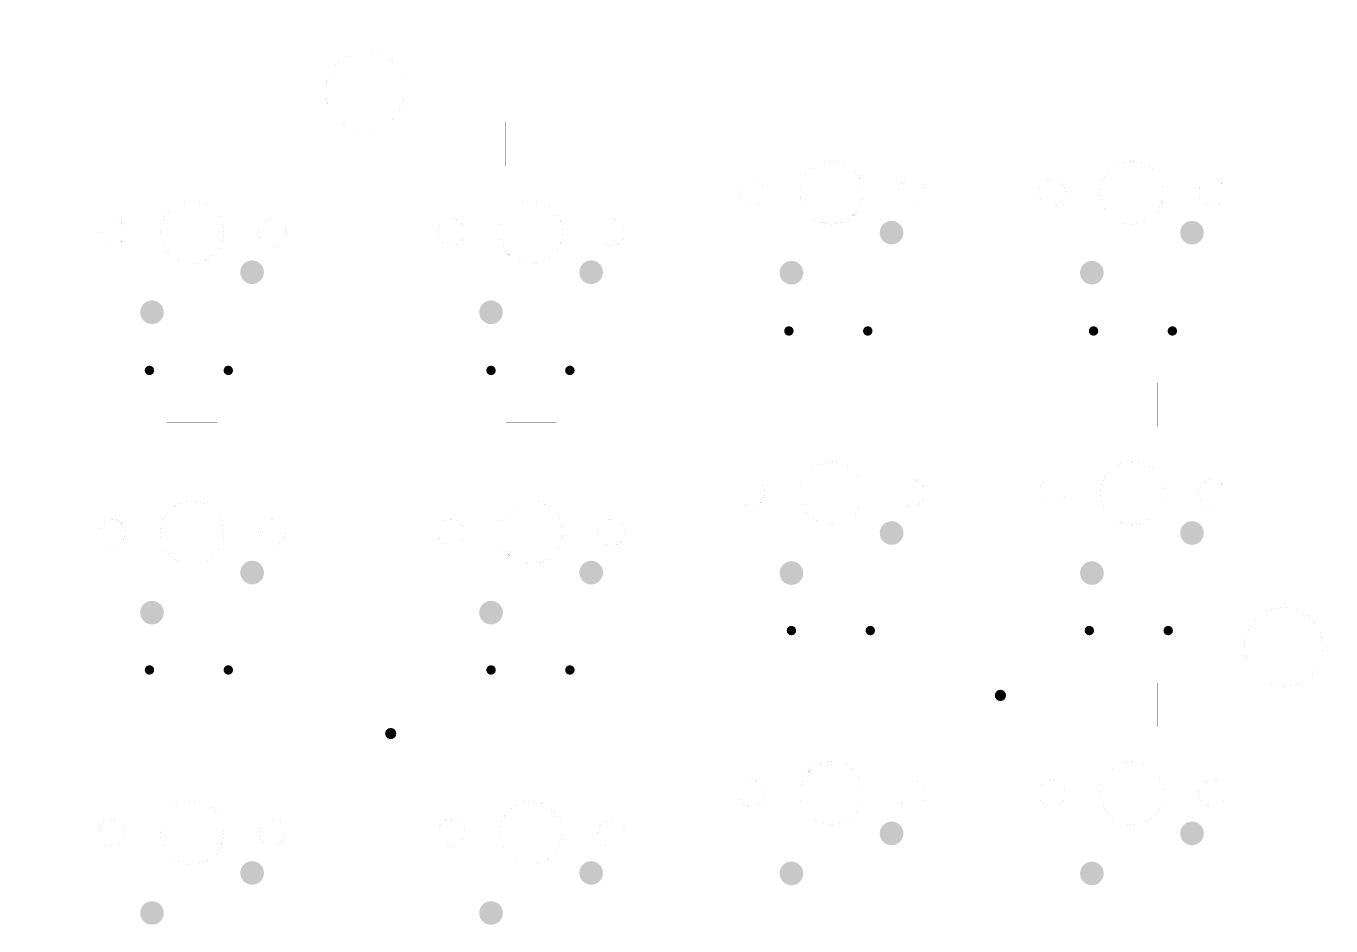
# Model space of a CAD drawing. Header units: millimetres. Extents: x 0 to 162, y 10 to 132.
# Drawn here: x 0 to 82.8, y 71.1 to 128.1 of the extents above; entities that cross this region are included whole.
import ezdxf

# ---------------------------------------------------------------- set-up
doc = ezdxf.new("R2010")
doc.units = ezdxf.units.MM
for name, color, linetype in [('Mechanical11', 56, 'Continuous'), ('PadHoleLayer', 156, 'Continuous'), ('ViaHoleLayer', 16, 'Continuous')]:
    doc.layers.add(name, color=color, linetype=linetype)

# ---------------------------------------------------------------- blocks, each defined once
blk = doc.blocks.new('CHERRYMX_20')
at = {"layer": 'PadHoleLayer'}
h = blk.add_hatch(color=156, dxfattribs=at)
edge = h.paths.add_edge_path()
edge.add_arc((3.81, -2.54), 0.75, 0, 360)
h = blk.add_hatch(color=156, dxfattribs=at)
edge = h.paths.add_edge_path()
edge.add_arc((-2.54, -5.08), 0.75, 0, 360)
blk = doc.blocks.new('CHERRYMX_21')
at = {"layer": 'PadHoleLayer'}
h = blk.add_hatch(color=156, dxfattribs=at)
edge = h.paths.add_edge_path()
edge.add_arc((3.81, -2.54), 0.75, 0, 360)
h = blk.add_hatch(color=156, dxfattribs=at)
edge = h.paths.add_edge_path()
edge.add_arc((-2.54, -5.08), 0.75, 0, 360)
blk = doc.blocks.new('CHERRYMX_22')
at = {"layer": 'PadHoleLayer'}
h = blk.add_hatch(color=156, dxfattribs=at)
edge = h.paths.add_edge_path()
edge.add_arc((3.81, -2.54), 0.75, 0, 360)
h = blk.add_hatch(color=156, dxfattribs=at)
edge = h.paths.add_edge_path()
edge.add_arc((-2.54, -5.08), 0.75, 0, 360)
blk = doc.blocks.new('CHERRYMX_23')
at = {"layer": 'PadHoleLayer'}
h = blk.add_hatch(color=156, dxfattribs=at)
edge = h.paths.add_edge_path()
edge.add_arc((3.81, -2.54), 0.75, 0, 360)
h = blk.add_hatch(color=156, dxfattribs=at)
edge = h.paths.add_edge_path()
edge.add_arc((-2.54, -5.08), 0.75, 0, 360)
blk = doc.blocks.new('CHERRYMX_27')
at = {"layer": 'PadHoleLayer'}
h = blk.add_hatch(color=156, dxfattribs=at)
edge = h.paths.add_edge_path()
edge.add_arc((3.81, -2.54), 0.75, 0, 360)
h = blk.add_hatch(color=156, dxfattribs=at)
edge = h.paths.add_edge_path()
edge.add_arc((-2.54, -5.08), 0.75, 0, 360)
blk = doc.blocks.new('CHERRYMX_28')
at = {"layer": 'PadHoleLayer'}
h = blk.add_hatch(color=156, dxfattribs=at)
edge = h.paths.add_edge_path()
edge.add_arc((3.81, -2.54), 0.75, 0, 360)
h = blk.add_hatch(color=156, dxfattribs=at)
edge = h.paths.add_edge_path()
edge.add_arc((-2.54, -5.08), 0.75, 0, 360)
blk = doc.blocks.new('CHERRYMX_29')
at = {"layer": 'PadHoleLayer'}
h = blk.add_hatch(color=156, dxfattribs=at)
edge = h.paths.add_edge_path()
edge.add_arc((3.81, -2.54), 0.75, 0, 360)
h = blk.add_hatch(color=156, dxfattribs=at)
edge = h.paths.add_edge_path()
edge.add_arc((-2.54, -5.08), 0.75, 0, 360)
blk = doc.blocks.new('CHERRYMX_30')
at = {"layer": 'PadHoleLayer'}
h = blk.add_hatch(color=156, dxfattribs=at)
edge = h.paths.add_edge_path()
edge.add_arc((3.81, -2.54), 0.75, 0, 360)
h = blk.add_hatch(color=156, dxfattribs=at)
edge = h.paths.add_edge_path()
edge.add_arc((-2.54, -5.08), 0.75, 0, 360)
blk = doc.blocks.new('CHERRYMX_34')
at = {"layer": 'PadHoleLayer'}
h = blk.add_hatch(color=156, dxfattribs=at)
edge = h.paths.add_edge_path()
edge.add_arc((3.81, -2.54), 0.75, 0, 360)
h = blk.add_hatch(color=156, dxfattribs=at)
edge = h.paths.add_edge_path()
edge.add_arc((-2.54, -5.08), 0.75, 0, 360)
blk = doc.blocks.new('CHERRYMX_35')
at = {"layer": 'PadHoleLayer'}
h = blk.add_hatch(color=156, dxfattribs=at)
edge = h.paths.add_edge_path()
edge.add_arc((3.81, -2.54), 0.75, 0, 360)
h = blk.add_hatch(color=156, dxfattribs=at)
edge = h.paths.add_edge_path()
edge.add_arc((-2.54, -5.08), 0.75, 0, 360)
blk = doc.blocks.new('CHERRYMX_36')
at = {"layer": 'PadHoleLayer'}
h = blk.add_hatch(color=156, dxfattribs=at)
edge = h.paths.add_edge_path()
edge.add_arc((3.81, -2.54), 0.75, 0, 360)
h = blk.add_hatch(color=156, dxfattribs=at)
edge = h.paths.add_edge_path()
edge.add_arc((-2.54, -5.08), 0.75, 0, 360)
blk = doc.blocks.new('CHERRYMX_37')
at = {"layer": 'PadHoleLayer'}
h = blk.add_hatch(color=156, dxfattribs=at)
edge = h.paths.add_edge_path()
edge.add_arc((3.81, -2.54), 0.75, 0, 360)
h = blk.add_hatch(color=156, dxfattribs=at)
edge = h.paths.add_edge_path()
edge.add_arc((-2.54, -5.08), 0.75, 0, 360)
blk = doc.blocks.new('1N4148_B_73')
at = {"layer": 'PadHoleLayer'}
h = blk.add_hatch(color=156, dxfattribs=at)
edge = h.paths.add_edge_path()
edge.add_arc((-2.5, 0), 0.3, 0, 360)
h = blk.add_hatch(color=156, dxfattribs=at)
edge = h.paths.add_edge_path()
edge.add_arc((2.5, 0), 0.3, 0, 360)
blk = doc.blocks.new('1N4148_B_74')
at = {"layer": 'PadHoleLayer'}
h = blk.add_hatch(color=156, dxfattribs=at)
edge = h.paths.add_edge_path()
edge.add_arc((-2.5, 0), 0.3, 0, 360)
h = blk.add_hatch(color=156, dxfattribs=at)
edge = h.paths.add_edge_path()
edge.add_arc((2.5, 0), 0.3, 0, 360)
blk = doc.blocks.new('1N4148_B_75')
at = {"layer": 'PadHoleLayer'}
h = blk.add_hatch(color=156, dxfattribs=at)
edge = h.paths.add_edge_path()
edge.add_arc((-2.5, 0), 0.3, 0, 360)
h = blk.add_hatch(color=156, dxfattribs=at)
edge = h.paths.add_edge_path()
edge.add_arc((2.5, 0), 0.3, 0, 360)
blk = doc.blocks.new('1N4148_B_76')
at = {"layer": 'PadHoleLayer'}
h = blk.add_hatch(color=156, dxfattribs=at)
edge = h.paths.add_edge_path()
edge.add_arc((-2.5, 0), 0.3, 0, 360)
h = blk.add_hatch(color=156, dxfattribs=at)
edge = h.paths.add_edge_path()
edge.add_arc((2.5, 0), 0.3, 0, 360)
blk = doc.blocks.new('1N4148_B_80')
at = {"layer": 'PadHoleLayer'}
h = blk.add_hatch(color=156, dxfattribs=at)
edge = h.paths.add_edge_path()
edge.add_arc((-2.5, 0), 0.3, 0, 360)
h = blk.add_hatch(color=156, dxfattribs=at)
edge = h.paths.add_edge_path()
edge.add_arc((2.5, 0), 0.3, 0, 360)
blk = doc.blocks.new('1N4148_B_81')
at = {"layer": 'PadHoleLayer'}
h = blk.add_hatch(color=156, dxfattribs=at)
edge = h.paths.add_edge_path()
edge.add_arc((-2.5, 0), 0.3, 0, 360)
h = blk.add_hatch(color=156, dxfattribs=at)
edge = h.paths.add_edge_path()
edge.add_arc((2.5, 0), 0.3, 0, 360)
blk = doc.blocks.new('1N4148_B_82')
at = {"layer": 'PadHoleLayer'}
h = blk.add_hatch(color=156, dxfattribs=at)
edge = h.paths.add_edge_path()
edge.add_arc((-2.5, 0), 0.3, 0, 360)
h = blk.add_hatch(color=156, dxfattribs=at)
edge = h.paths.add_edge_path()
edge.add_arc((2.5, 0), 0.3, 0, 360)
blk = doc.blocks.new('1N4148_B_83')
at = {"layer": 'PadHoleLayer'}
h = blk.add_hatch(color=156, dxfattribs=at)
edge = h.paths.add_edge_path()
edge.add_arc((-2.5, 0), 0.3, 0, 360)
h = blk.add_hatch(color=156, dxfattribs=at)
edge = h.paths.add_edge_path()
edge.add_arc((2.5, 0), 0.3, 0, 360)

msp = doc.modelspace()

# ---------------------------------------------------------------- hatches: boundary and pattern name
at = {"layer": 'ViaHoleLayer'}
h = msp.add_hatch(color=16, dxfattribs=at)
edge = h.paths.add_edge_path()
edge.add_arc((61.795, 85.688), 0.356, 0, 360)
h = msp.add_hatch(color=16, dxfattribs=at)
edge = h.paths.add_edge_path()
edge.add_arc((23.134, 83.267), 0.356, 0, 360)

# ---------------------------------------------------------------- linework, layer by layer
at = {"layer": 'Mechanical11', "const_width": 0.001}
for points in [[(0.013, 128.137), (139.056, 128.137)], [(0.013, 28.937), (0.013, 128.137)], [(49.483, 124.575), (52.683, 124.575)], [(49.483, 121.775), (49.483, 124.575)], [(52.683, 121.775), (52.683, 124.575)], [(68.533, 124.575), (71.733, 124.575)], [(68.533, 121.775), (68.533, 124.575)], [(71.733, 121.775), (71.733, 124.575)], [(8.933, 122.067), (12.133, 122.067)], [(8.933, 119.267), (8.933, 122.067)], [(12.133, 119.267), (12.133, 122.067)], [(30.433, 122.067), (33.633, 122.067)], [(30.433, 119.267), (30.433, 122.067)], [(33.633, 119.267), (33.633, 122.067)], [(49.483, 121.775), (52.683, 121.775)], [(68.533, 121.775), (71.733, 121.775)], [(8.933, 119.267), (12.133, 119.267)], [(30.433, 119.267), (33.633, 119.267)], [(49.485, 105.525), (52.685, 105.525)], [(49.485, 102.725), (49.485, 105.525)], [(52.685, 102.725), (52.685, 105.525)], [(68.535, 105.525), (71.735, 105.525)], [(68.535, 102.725), (68.535, 105.525)], [(71.735, 102.725), (71.735, 105.525)], [(8.935, 103.017), (12.135, 103.017)], [(8.935, 100.217), (8.935, 103.017)], [(12.135, 100.217), (12.135, 103.017)], [(30.435, 103.017), (33.635, 103.017)], [(30.435, 100.217), (30.435, 103.017)], [(33.635, 100.217), (33.635, 103.017)], [(49.485, 102.725), (52.685, 102.725)], [(68.535, 102.725), (71.735, 102.725)], [(8.935, 100.217), (12.135, 100.217)], [(30.435, 100.217), (33.635, 100.217)], [(49.485, 86.475), (52.685, 86.475)], [(49.485, 83.675), (49.485, 86.475)], [(52.685, 83.675), (52.685, 86.475)], [(68.535, 86.475), (71.735, 86.475)], [(68.535, 83.675), (68.535, 86.475)], [(71.735, 83.675), (71.735, 86.475)], [(8.935, 83.967), (12.135, 83.967)], [(8.935, 81.167), (8.935, 83.967)], [(12.135, 81.167), (12.135, 83.967)], [(30.435, 83.967), (33.635, 83.967)], [(30.435, 81.167), (30.435, 83.967)], [(33.635, 81.167), (33.635, 83.967)], [(49.485, 83.675), (52.685, 83.675)], [(68.535, 83.675), (71.735, 83.675)], [(8.935, 81.167), (12.135, 81.167)], [(30.435, 81.167), (33.635, 81.167)]]:
    msp.add_lwpolyline(points, dxfattribs=at)
at = {"layer": 'Mechanical11'}
for points, const_width in [([(0.012, 128.137, 1), (0.013, 128.137, 1)], 0.0005), ([(0.012, 128.137, 1), (0.013, 128.137, 1)], 0.0005), ([(24, 124, 1), (19, 124, 1)], 0.001), ([(49.482, 124.575, 1), (49.483, 124.575, 1)], 0.0005), ([(49.482, 124.575, 1), (49.483, 124.575, 1)], 0.0005), ([(52.682, 124.575, 1), (52.683, 124.575, 1)], 0.0005), ([(52.682, 124.575, 1), (52.683, 124.575, 1)], 0.0005), ([(68.532, 124.575, 1), (68.533, 124.575, 1)], 0.0005), ([(68.532, 124.575, 1), (68.533, 124.575, 1)], 0.0005), ([(71.732, 124.575, 1), (71.733, 124.575, 1)], 0.0005), ([(71.732, 124.575, 1), (71.733, 124.575, 1)], 0.0005), ([(19, 124, 1), (19, 124, 1)], 0.0005), ([(24, 124, 1), (24, 124, 1)], 0.0005), ([(8.932, 122.067, 1), (8.933, 122.067, 1)], 0.0005), ([(8.932, 122.067, 1), (8.933, 122.067, 1)], 0.0005), ([(12.132, 122.067, 1), (12.133, 122.067, 1)], 0.0005), ([(12.132, 122.067, 1), (12.133, 122.067, 1)], 0.0005), ([(30.432, 122.067, 1), (30.433, 122.067, 1)], 0.0005), ([(30.432, 122.067, 1), (30.433, 122.067, 1)], 0.0005), ([(33.632, 122.067, 1), (33.633, 122.067, 1)], 0.0005), ([(33.632, 122.067, 1), (33.633, 122.067, 1)], 0.0005), ([(49.482, 121.775, 1), (49.483, 121.775, 1)], 0.0005), ([(49.482, 121.775, 1), (49.483, 121.775, 1)], 0.0005), ([(52.682, 121.775, 1), (52.683, 121.775, 1)], 0.0005), ([(52.682, 121.775, 1), (52.683, 121.775, 1)], 0.0005), ([(68.532, 121.775, 1), (68.533, 121.775, 1)], 0.0005), ([(68.532, 121.775, 1), (68.533, 121.775, 1)], 0.0005), ([(71.732, 121.775, 1), (71.733, 121.775, 1)], 0.0005), ([(71.732, 121.775, 1), (71.733, 121.775, 1)], 0.0005), ([(8.932, 119.267, 1), (8.933, 119.267, 1)], 0.0005), ([(8.932, 119.267, 1), (8.933, 119.267, 1)], 0.0005), ([(12.132, 119.267, 1), (12.133, 119.267, 1)], 0.0005), ([(12.132, 119.267, 1), (12.133, 119.267, 1)], 0.0005), ([(30.432, 119.267, 1), (30.433, 119.267, 1)], 0.0005), ([(30.432, 119.267, 1), (30.433, 119.267, 1)], 0.0005), ([(33.632, 119.267, 1), (33.633, 119.267, 1)], 0.0005), ([(33.632, 119.267, 1), (33.633, 119.267, 1)], 0.0005), ([(51.082, 119.575, 1), (51.083, 119.575, 1)], 0.0005), ([(51.082, 119.575, 1), (51.083, 119.575, 1)], 0.0005), ([(70.132, 119.575, 1), (70.133, 119.575, 1)], 0.0005), ([(70.132, 119.575, 1), (70.133, 119.575, 1)], 0.0005), ([(46.002, 118.425, 1), (46.003, 118.425, 1)], 0.0005), ([(46.002, 118.425, 1), (46.003, 118.425, 1)], 0.0005), ([(56.162, 118.425, 1), (56.163, 118.425, 1)], 0.0005), ([(56.162, 118.425, 1), (56.163, 118.425, 1)], 0.0005), ([(65.052, 118.425, 1), (65.053, 118.425, 1)], 0.0005), ([(65.052, 118.425, 1), (65.053, 118.425, 1)], 0.0005), ([(75.212, 118.425, 1), (75.213, 118.425, 1)], 0.0005), ([(75.212, 118.425, 1), (75.213, 118.425, 1)], 0.0005), ([(45.152, 117.575, 1), (45.153, 117.575, 1)], 0.0005), ([(45.152, 117.575, 1), (45.153, 117.575, 1)], 0.0005), ([(46.852, 117.575, 1), (46.853, 117.575, 1)], 0.0005), ([(46.852, 117.575, 1), (46.853, 117.575, 1)], 0.0005), ([(49.082, 117.575, 1), (49.083, 117.575, 1)], 0.0005), ([(49.082, 117.575, 1), (49.083, 117.575, 1)], 0.0005), ([(53.082, 117.575, 1), (53.083, 117.575, 1)], 0.0005), ([(53.082, 117.575, 1), (53.083, 117.575, 1)], 0.0005), ([(55.312, 117.575, 1), (55.313, 117.575, 1)], 0.0005), ([(55.312, 117.575, 1), (55.313, 117.575, 1)], 0.0005), ([(57.012, 117.575, 1), (57.013, 117.575, 1)], 0.0005), ([(57.012, 117.575, 1), (57.013, 117.575, 1)], 0.0005), ([(64.202, 117.575, 1), (64.203, 117.575, 1)], 0.0005), ([(64.202, 117.575, 1), (64.203, 117.575, 1)], 0.0005), ([(65.902, 117.575, 1), (65.903, 117.575, 1)], 0.0005), ([(65.902, 117.575, 1), (65.903, 117.575, 1)], 0.0005), ([(68.132, 117.575, 1), (68.133, 117.575, 1)], 0.0005), ([(68.132, 117.575, 1), (68.133, 117.575, 1)], 0.0005), ([(72.132, 117.575, 1), (72.133, 117.575, 1)], 0.0005), ([(72.132, 117.575, 1), (72.133, 117.575, 1)], 0.0005), ([(74.362, 117.575, 1), (74.363, 117.575, 1)], 0.0005), ([(74.362, 117.575, 1), (74.363, 117.575, 1)], 0.0005), ([(76.062, 117.575, 1), (76.063, 117.575, 1)], 0.0005), ([(76.062, 117.575, 1), (76.063, 117.575, 1)], 0.0005), ([(10.532, 117.067, 1), (10.533, 117.067, 1)], 0.0005), ([(10.532, 117.067, 1), (10.533, 117.067, 1)], 0.0005), ([(32.032, 117.067, 1), (32.033, 117.067, 1)], 0.0005), ([(32.032, 117.067, 1), (32.033, 117.067, 1)], 0.0005), ([(46.002, 116.725, 1), (46.003, 116.725, 1)], 0.0005), ([(46.002, 116.725, 1), (46.003, 116.725, 1)], 0.0005), ([(56.162, 116.725, 1), (56.163, 116.725, 1)], 0.0005), ([(56.162, 116.725, 1), (56.163, 116.725, 1)], 0.0005), ([(65.052, 116.725, 1), (65.053, 116.725, 1)], 0.0005), ([(65.052, 116.725, 1), (65.053, 116.725, 1)], 0.0005), ([(75.212, 116.725, 1), (75.213, 116.725, 1)], 0.0005), ([(75.212, 116.725, 1), (75.213, 116.725, 1)], 0.0005), ([(5.452, 115.917, 1), (5.453, 115.917, 1)], 0.0005), ([(5.452, 115.917, 1), (5.453, 115.917, 1)], 0.0005), ([(15.612, 115.917, 1), (15.613, 115.917, 1)], 0.0005), ([(15.612, 115.917, 1), (15.613, 115.917, 1)], 0.0005), ([(26.952, 115.917, 1), (26.953, 115.917, 1)], 0.0005), ([(26.952, 115.917, 1), (26.953, 115.917, 1)], 0.0005), ([(37.112, 115.917, 1), (37.113, 115.917, 1)], 0.0005), ([(37.112, 115.917, 1), (37.113, 115.917, 1)], 0.0005), ([(4.602, 115.067, 1), (4.603, 115.067, 1)], 0.0005), ([(4.602, 115.067, 1), (4.603, 115.067, 1)], 0.0005), ([(6.302, 115.067, 1), (6.303, 115.067, 1)], 0.0005), ([(6.302, 115.067, 1), (6.303, 115.067, 1)], 0.0005), ([(8.532, 115.067, 1), (8.533, 115.067, 1)], 0.0005), ([(8.532, 115.067, 1), (8.533, 115.067, 1)], 0.0005), ([(12.532, 115.067, 1), (12.533, 115.067, 1)], 0.0005), ([(12.532, 115.067, 1), (12.533, 115.067, 1)], 0.0005), ([(14.762, 115.067, 1), (14.763, 115.067, 1)], 0.0005), ([(14.762, 115.067, 1), (14.763, 115.067, 1)], 0.0005), ([(16.462, 115.067, 1), (16.463, 115.067, 1)], 0.0005), ([(16.462, 115.067, 1), (16.463, 115.067, 1)], 0.0005), ([(26.102, 115.067, 1), (26.103, 115.067, 1)], 0.0005), ([(26.102, 115.067, 1), (26.103, 115.067, 1)], 0.0005), ([(27.802, 115.067, 1), (27.803, 115.067, 1)], 0.0005), ([(27.802, 115.067, 1), (27.803, 115.067, 1)], 0.0005), ([(30.032, 115.067, 1), (30.033, 115.067, 1)], 0.0005), ([(30.032, 115.067, 1), (30.033, 115.067, 1)], 0.0005), ([(34.032, 115.067, 1), (34.033, 115.067, 1)], 0.0005), ([(34.032, 115.067, 1), (34.033, 115.067, 1)], 0.0005), ([(36.262, 115.067, 1), (36.263, 115.067, 1)], 0.0005), ([(36.262, 115.067, 1), (36.263, 115.067, 1)], 0.0005), ([(37.962, 115.067, 1), (37.963, 115.067, 1)], 0.0005), ([(37.962, 115.067, 1), (37.963, 115.067, 1)], 0.0005), ([(51.082, 115.575, 1), (51.083, 115.575, 1)], 0.0005), ([(51.082, 115.575, 1), (51.083, 115.575, 1)], 0.0005), ([(70.132, 115.575, 1), (70.133, 115.575, 1)], 0.0005), ([(70.132, 115.575, 1), (70.133, 115.575, 1)], 0.0005), ([(5.452, 114.217, 1), (5.453, 114.217, 1)], 0.0005), ([(5.452, 114.217, 1), (5.453, 114.217, 1)], 0.0005), ([(15.612, 114.217, 1), (15.613, 114.217, 1)], 0.0005), ([(15.612, 114.217, 1), (15.613, 114.217, 1)], 0.0005), ([(26.952, 114.217, 1), (26.953, 114.217, 1)], 0.0005), ([(26.952, 114.217, 1), (26.953, 114.217, 1)], 0.0005), ([(37.112, 114.217, 1), (37.113, 114.217, 1)], 0.0005), ([(37.112, 114.217, 1), (37.113, 114.217, 1)], 0.0005), ([(10.532, 113.067, 1), (10.533, 113.067, 1)], 0.0005), ([(10.532, 113.067, 1), (10.533, 113.067, 1)], 0.0005), ([(32.032, 113.067, 1), (32.033, 113.067, 1)], 0.0005), ([(32.032, 113.067, 1), (32.033, 113.067, 1)], 0.0005), ([(49.485, 105.525, 1), (49.485, 105.525, 1)], 0.0005), ([(49.485, 105.525, 1), (49.485, 105.525, 1)], 0.0005), ([(52.685, 105.525, 1), (52.685, 105.525, 1)], 0.0005), ([(52.685, 105.525, 1), (52.685, 105.525, 1)], 0.0005), ([(68.535, 105.525, 1), (68.535, 105.525, 1)], 0.0005), ([(68.535, 105.525, 1), (68.535, 105.525, 1)], 0.0005), ([(71.735, 105.525, 1), (71.735, 105.525, 1)], 0.0005), ([(71.735, 105.525, 1), (71.735, 105.525, 1)], 0.0005), ([(8.935, 103.017, 1), (8.935, 103.017, 1)], 0.0005), ([(8.935, 103.017, 1), (8.935, 103.017, 1)], 0.0005), ([(12.135, 103.017, 1), (12.135, 103.017, 1)], 0.0005), ([(12.135, 103.017, 1), (12.135, 103.017, 1)], 0.0005), ([(30.435, 103.017, 1), (30.435, 103.017, 1)], 0.0005), ([(30.435, 103.017, 1), (30.435, 103.017, 1)], 0.0005), ([(33.635, 103.017, 1), (33.635, 103.017, 1)], 0.0005), ([(33.635, 103.017, 1), (33.635, 103.017, 1)], 0.0005), ([(49.485, 102.725, 1), (49.485, 102.725, 1)], 0.0005), ([(49.485, 102.725, 1), (49.485, 102.725, 1)], 0.0005), ([(52.685, 102.725, 1), (52.685, 102.725, 1)], 0.0005), ([(52.685, 102.725, 1), (52.685, 102.725, 1)], 0.0005), ([(68.535, 102.725, 1), (68.535, 102.725, 1)], 0.0005), ([(68.535, 102.725, 1), (68.535, 102.725, 1)], 0.0005), ([(71.735, 102.725, 1), (71.735, 102.725, 1)], 0.0005), ([(71.735, 102.725, 1), (71.735, 102.725, 1)], 0.0005), ([(8.935, 100.217, 1), (8.935, 100.217, 1)], 0.0005), ([(8.935, 100.217, 1), (8.935, 100.217, 1)], 0.0005), ([(12.135, 100.217, 1), (12.135, 100.217, 1)], 0.0005), ([(12.135, 100.217, 1), (12.135, 100.217, 1)], 0.0005), ([(30.435, 100.217, 1), (30.435, 100.217, 1)], 0.0005), ([(30.435, 100.217, 1), (30.435, 100.217, 1)], 0.0005), ([(33.635, 100.217, 1), (33.635, 100.217, 1)], 0.0005), ([(33.635, 100.217, 1), (33.635, 100.217, 1)], 0.0005), ([(51.085, 100.525, 1), (51.085, 100.525, 1)], 0.0005), ([(51.085, 100.525, 1), (51.085, 100.525, 1)], 0.0005), ([(70.135, 100.525, 1), (70.135, 100.525, 1)], 0.0005), ([(70.135, 100.525, 1), (70.135, 100.525, 1)], 0.0005), ([(46.005, 99.375, 1), (46.005, 99.375, 1)], 0.0005), ([(46.005, 99.375, 1), (46.005, 99.375, 1)], 0.0005), ([(56.165, 99.375, 1), (56.165, 99.375, 1)], 0.0005), ([(56.165, 99.375, 1), (56.165, 99.375, 1)], 0.0005), ([(65.055, 99.375, 1), (65.055, 99.375, 1)], 0.0005), ([(65.055, 99.375, 1), (65.055, 99.375, 1)], 0.0005), ([(75.215, 99.375, 1), (75.215, 99.375, 1)], 0.0005), ([(75.215, 99.375, 1), (75.215, 99.375, 1)], 0.0005), ([(45.155, 98.525, 1), (45.155, 98.525, 1)], 0.0005), ([(45.155, 98.525, 1), (45.155, 98.525, 1)], 0.0005), ([(46.855, 98.525, 1), (46.855, 98.525, 1)], 0.0005), ([(46.855, 98.525, 1), (46.855, 98.525, 1)], 0.0005), ([(49.085, 98.525, 1), (49.085, 98.525, 1)], 0.0005), ([(49.085, 98.525, 1), (49.085, 98.525, 1)], 0.0005), ([(53.085, 98.525, 1), (53.085, 98.525, 1)], 0.0005), ([(53.085, 98.525, 1), (53.085, 98.525, 1)], 0.0005), ([(55.315, 98.525, 1), (55.315, 98.525, 1)], 0.0005), ([(55.315, 98.525, 1), (55.315, 98.525, 1)], 0.0005), ([(57.015, 98.525, 1), (57.015, 98.525, 1)], 0.0005), ([(57.015, 98.525, 1), (57.015, 98.525, 1)], 0.0005), ([(64.205, 98.525, 1), (64.205, 98.525, 1)], 0.0005), ([(64.205, 98.525, 1), (64.205, 98.525, 1)], 0.0005), ([(65.905, 98.525, 1), (65.905, 98.525, 1)], 0.0005), ([(65.905, 98.525, 1), (65.905, 98.525, 1)], 0.0005), ([(68.135, 98.525, 1), (68.135, 98.525, 1)], 0.0005), ([(68.135, 98.525, 1), (68.135, 98.525, 1)], 0.0005), ([(72.135, 98.525, 1), (72.135, 98.525, 1)], 0.0005), ([(72.135, 98.525, 1), (72.135, 98.525, 1)], 0.0005), ([(74.365, 98.525, 1), (74.365, 98.525, 1)], 0.0005), ([(74.365, 98.525, 1), (74.365, 98.525, 1)], 0.0005), ([(76.065, 98.525, 1), (76.065, 98.525, 1)], 0.0005), ([(76.065, 98.525, 1), (76.065, 98.525, 1)], 0.0005), ([(10.535, 98.017, 1), (10.535, 98.017, 1)], 0.0005), ([(10.535, 98.017, 1), (10.535, 98.017, 1)], 0.0005), ([(32.035, 98.017, 1), (32.035, 98.017, 1)], 0.0005), ([(32.035, 98.017, 1), (32.035, 98.017, 1)], 0.0005), ([(46.005, 97.675, 1), (46.005, 97.675, 1)], 0.0005), ([(46.005, 97.675, 1), (46.005, 97.675, 1)], 0.0005), ([(56.165, 97.675, 1), (56.165, 97.675, 1)], 0.0005), ([(56.165, 97.675, 1), (56.165, 97.675, 1)], 0.0005), ([(65.055, 97.675, 1), (65.055, 97.675, 1)], 0.0005), ([(65.055, 97.675, 1), (65.055, 97.675, 1)], 0.0005), ([(75.215, 97.675, 1), (75.215, 97.675, 1)], 0.0005), ([(75.215, 97.675, 1), (75.215, 97.675, 1)], 0.0005), ([(5.455, 96.867, 1), (5.455, 96.867, 1)], 0.0005), ([(5.455, 96.867, 1), (5.455, 96.867, 1)], 0.0005), ([(15.615, 96.867, 1), (15.615, 96.867, 1)], 0.0005), ([(15.615, 96.867, 1), (15.615, 96.867, 1)], 0.0005), ([(26.955, 96.867, 1), (26.955, 96.867, 1)], 0.0005), ([(26.955, 96.867, 1), (26.955, 96.867, 1)], 0.0005), ([(37.115, 96.867, 1), (37.115, 96.867, 1)], 0.0005), ([(37.115, 96.867, 1), (37.115, 96.867, 1)], 0.0005), ([(4.605, 96.017, 1), (4.605, 96.017, 1)], 0.0005), ([(4.605, 96.017, 1), (4.605, 96.017, 1)], 0.0005), ([(6.305, 96.017, 1), (6.305, 96.017, 1)], 0.0005), ([(6.305, 96.017, 1), (6.305, 96.017, 1)], 0.0005), ([(8.535, 96.017, 1), (8.535, 96.017, 1)], 0.0005), ([(8.535, 96.017, 1), (8.535, 96.017, 1)], 0.0005), ([(12.535, 96.017, 1), (12.535, 96.017, 1)], 0.0005), ([(12.535, 96.017, 1), (12.535, 96.017, 1)], 0.0005), ([(14.765, 96.017, 1), (14.765, 96.017, 1)], 0.0005), ([(14.765, 96.017, 1), (14.765, 96.017, 1)], 0.0005), ([(16.465, 96.017, 1), (16.465, 96.017, 1)], 0.0005), ([(16.465, 96.017, 1), (16.465, 96.017, 1)], 0.0005), ([(26.105, 96.017, 1), (26.105, 96.017, 1)], 0.0005), ([(26.105, 96.017, 1), (26.105, 96.017, 1)], 0.0005), ([(27.805, 96.017, 1), (27.805, 96.017, 1)], 0.0005), ([(27.805, 96.017, 1), (27.805, 96.017, 1)], 0.0005), ([(30.035, 96.017, 1), (30.035, 96.017, 1)], 0.0005), ([(30.035, 96.017, 1), (30.035, 96.017, 1)], 0.0005), ([(34.035, 96.017, 1), (34.035, 96.017, 1)], 0.0005), ([(34.035, 96.017, 1), (34.035, 96.017, 1)], 0.0005), ([(36.265, 96.017, 1), (36.265, 96.017, 1)], 0.0005), ([(36.265, 96.017, 1), (36.265, 96.017, 1)], 0.0005), ([(37.965, 96.017, 1), (37.965, 96.017, 1)], 0.0005), ([(37.965, 96.017, 1), (37.965, 96.017, 1)], 0.0005), ([(51.085, 96.525, 1), (51.085, 96.525, 1)], 0.0005), ([(51.085, 96.525, 1), (51.085, 96.525, 1)], 0.0005), ([(70.135, 96.525, 1), (70.135, 96.525, 1)], 0.0005), ([(70.135, 96.525, 1), (70.135, 96.525, 1)], 0.0005), ([(5.455, 95.167, 1), (5.455, 95.167, 1)], 0.0005), ([(5.455, 95.167, 1), (5.455, 95.167, 1)], 0.0005), ([(15.615, 95.167, 1), (15.615, 95.167, 1)], 0.0005), ([(15.615, 95.167, 1), (15.615, 95.167, 1)], 0.0005), ([(26.955, 95.167, 1), (26.955, 95.167, 1)], 0.0005), ([(26.955, 95.167, 1), (26.955, 95.167, 1)], 0.0005), ([(37.115, 95.167, 1), (37.115, 95.167, 1)], 0.0005), ([(37.115, 95.167, 1), (37.115, 95.167, 1)], 0.0005), ([(10.535, 94.017, 1), (10.535, 94.017, 1)], 0.0005), ([(10.535, 94.017, 1), (10.535, 94.017, 1)], 0.0005), ([(32.035, 94.017, 1), (32.035, 94.017, 1)], 0.0005), ([(32.035, 94.017, 1), (32.035, 94.017, 1)], 0.0005), ([(82.25, 88.75, 1), (77.25, 88.75, 1)], 0.001), ([(77.25, 88.75, 1), (77.25, 88.75, 1)], 0.0005), ([(82.25, 88.75, 1), (82.25, 88.75, 1)], 0.0005), ([(49.485, 86.475, 1), (49.485, 86.475, 1)], 0.0005), ([(49.485, 86.475, 1), (49.485, 86.475, 1)], 0.0005), ([(52.685, 86.475, 1), (52.685, 86.475, 1)], 0.0005), ([(52.685, 86.475, 1), (52.685, 86.475, 1)], 0.0005), ([(68.535, 86.475, 1), (68.535, 86.475, 1)], 0.0005), ([(68.535, 86.475, 1), (68.535, 86.475, 1)], 0.0005), ([(71.735, 86.475, 1), (71.735, 86.475, 1)], 0.0005), ([(71.735, 86.475, 1), (71.735, 86.475, 1)], 0.0005), ([(8.935, 83.967, 1), (8.935, 83.967, 1)], 0.0005), ([(8.935, 83.967, 1), (8.935, 83.967, 1)], 0.0005), ([(12.135, 83.967, 1), (12.135, 83.967, 1)], 0.0005), ([(12.135, 83.967, 1), (12.135, 83.967, 1)], 0.0005), ([(30.435, 83.967, 1), (30.435, 83.967, 1)], 0.0005), ([(30.435, 83.967, 1), (30.435, 83.967, 1)], 0.0005), ([(33.635, 83.967, 1), (33.635, 83.967, 1)], 0.0005), ([(33.635, 83.967, 1), (33.635, 83.967, 1)], 0.0005), ([(49.485, 83.675, 1), (49.485, 83.675, 1)], 0.0005), ([(49.485, 83.675, 1), (49.485, 83.675, 1)], 0.0005), ([(52.685, 83.675, 1), (52.685, 83.675, 1)], 0.0005), ([(52.685, 83.675, 1), (52.685, 83.675, 1)], 0.0005), ([(68.535, 83.675, 1), (68.535, 83.675, 1)], 0.0005), ([(68.535, 83.675, 1), (68.535, 83.675, 1)], 0.0005), ([(71.735, 83.675, 1), (71.735, 83.675, 1)], 0.0005), ([(71.735, 83.675, 1), (71.735, 83.675, 1)], 0.0005), ([(8.935, 81.167, 1), (8.935, 81.167, 1)], 0.0005), ([(8.935, 81.167, 1), (8.935, 81.167, 1)], 0.0005), ([(12.135, 81.167, 1), (12.135, 81.167, 1)], 0.0005), ([(12.135, 81.167, 1), (12.135, 81.167, 1)], 0.0005), ([(30.435, 81.167, 1), (30.435, 81.167, 1)], 0.0005), ([(30.435, 81.167, 1), (30.435, 81.167, 1)], 0.0005), ([(33.635, 81.167, 1), (33.635, 81.167, 1)], 0.0005), ([(33.635, 81.167, 1), (33.635, 81.167, 1)], 0.0005), ([(51.085, 81.475, 1), (51.085, 81.475, 1)], 0.0005), ([(51.085, 81.475, 1), (51.085, 81.475, 1)], 0.0005), ([(70.135, 81.475, 1), (70.135, 81.475, 1)], 0.0005), ([(70.135, 81.475, 1), (70.135, 81.475, 1)], 0.0005), ([(46.005, 80.325, 1), (46.005, 80.325, 1)], 0.0005), ([(46.005, 80.325, 1), (46.005, 80.325, 1)], 0.0005), ([(56.165, 80.325, 1), (56.165, 80.325, 1)], 0.0005), ([(56.165, 80.325, 1), (56.165, 80.325, 1)], 0.0005), ([(65.055, 80.325, 1), (65.055, 80.325, 1)], 0.0005), ([(65.055, 80.325, 1), (65.055, 80.325, 1)], 0.0005), ([(75.215, 80.325, 1), (75.215, 80.325, 1)], 0.0005), ([(75.215, 80.325, 1), (75.215, 80.325, 1)], 0.0005), ([(45.155, 79.475, 1), (45.155, 79.475, 1)], 0.0005), ([(45.155, 79.475, 1), (45.155, 79.475, 1)], 0.0005), ([(46.855, 79.475, 1), (46.855, 79.475, 1)], 0.0005), ([(46.855, 79.475, 1), (46.855, 79.475, 1)], 0.0005), ([(49.085, 79.475, 1), (49.085, 79.475, 1)], 0.0005), ([(49.085, 79.475, 1), (49.085, 79.475, 1)], 0.0005), ([(53.085, 79.475, 1), (53.085, 79.475, 1)], 0.0005), ([(53.085, 79.475, 1), (53.085, 79.475, 1)], 0.0005), ([(55.315, 79.475, 1), (55.315, 79.475, 1)], 0.0005), ([(55.315, 79.475, 1), (55.315, 79.475, 1)], 0.0005), ([(57.015, 79.475, 1), (57.015, 79.475, 1)], 0.0005), ([(57.015, 79.475, 1), (57.015, 79.475, 1)], 0.0005), ([(64.205, 79.475, 1), (64.205, 79.475, 1)], 0.0005), ([(64.205, 79.475, 1), (64.205, 79.475, 1)], 0.0005), ([(65.905, 79.475, 1), (65.905, 79.475, 1)], 0.0005), ([(65.905, 79.475, 1), (65.905, 79.475, 1)], 0.0005), ([(68.135, 79.475, 1), (68.135, 79.475, 1)], 0.0005), ([(68.135, 79.475, 1), (68.135, 79.475, 1)], 0.0005), ([(72.135, 79.475, 1), (72.135, 79.475, 1)], 0.0005), ([(72.135, 79.475, 1), (72.135, 79.475, 1)], 0.0005), ([(74.365, 79.475, 1), (74.365, 79.475, 1)], 0.0005), ([(74.365, 79.475, 1), (74.365, 79.475, 1)], 0.0005), ([(76.065, 79.475, 1), (76.065, 79.475, 1)], 0.0005), ([(76.065, 79.475, 1), (76.065, 79.475, 1)], 0.0005), ([(10.535, 78.967, 1), (10.535, 78.967, 1)], 0.0005), ([(10.535, 78.967, 1), (10.535, 78.967, 1)], 0.0005), ([(32.035, 78.967, 1), (32.035, 78.967, 1)], 0.0005), ([(32.035, 78.967, 1), (32.035, 78.967, 1)], 0.0005), ([(46.005, 78.625, 1), (46.005, 78.625, 1)], 0.0005), ([(46.005, 78.625, 1), (46.005, 78.625, 1)], 0.0005), ([(56.165, 78.625, 1), (56.165, 78.625, 1)], 0.0005), ([(56.165, 78.625, 1), (56.165, 78.625, 1)], 0.0005), ([(65.055, 78.625, 1), (65.055, 78.625, 1)], 0.0005), ([(65.055, 78.625, 1), (65.055, 78.625, 1)], 0.0005), ([(75.215, 78.625, 1), (75.215, 78.625, 1)], 0.0005), ([(75.215, 78.625, 1), (75.215, 78.625, 1)], 0.0005), ([(5.455, 77.817, 1), (5.455, 77.817, 1)], 0.0005), ([(5.455, 77.817, 1), (5.455, 77.817, 1)], 0.0005), ([(15.615, 77.817, 1), (15.615, 77.817, 1)], 0.0005), ([(15.615, 77.817, 1), (15.615, 77.817, 1)], 0.0005), ([(26.955, 77.817, 1), (26.955, 77.817, 1)], 0.0005), ([(26.955, 77.817, 1), (26.955, 77.817, 1)], 0.0005), ([(37.115, 77.817, 1), (37.115, 77.817, 1)], 0.0005), ([(37.115, 77.817, 1), (37.115, 77.817, 1)], 0.0005), ([(4.605, 76.967, 1), (4.605, 76.967, 1)], 0.0005), ([(4.605, 76.967, 1), (4.605, 76.967, 1)], 0.0005), ([(6.305, 76.967, 1), (6.305, 76.967, 1)], 0.0005), ([(6.305, 76.967, 1), (6.305, 76.967, 1)], 0.0005), ([(8.535, 76.967, 1), (8.535, 76.967, 1)], 0.0005), ([(8.535, 76.967, 1), (8.535, 76.967, 1)], 0.0005), ([(12.535, 76.967, 1), (12.535, 76.967, 1)], 0.0005), ([(12.535, 76.967, 1), (12.535, 76.967, 1)], 0.0005), ([(14.765, 76.967, 1), (14.765, 76.967, 1)], 0.0005), ([(14.765, 76.967, 1), (14.765, 76.967, 1)], 0.0005), ([(16.465, 76.967, 1), (16.465, 76.967, 1)], 0.0005), ([(16.465, 76.967, 1), (16.465, 76.967, 1)], 0.0005), ([(26.105, 76.967, 1), (26.105, 76.967, 1)], 0.0005), ([(26.105, 76.967, 1), (26.105, 76.967, 1)], 0.0005), ([(27.805, 76.967, 1), (27.805, 76.967, 1)], 0.0005), ([(27.805, 76.967, 1), (27.805, 76.967, 1)], 0.0005), ([(30.035, 76.967, 1), (30.035, 76.967, 1)], 0.0005), ([(30.035, 76.967, 1), (30.035, 76.967, 1)], 0.0005), ([(34.035, 76.967, 1), (34.035, 76.967, 1)], 0.0005), ([(34.035, 76.967, 1), (34.035, 76.967, 1)], 0.0005), ([(36.265, 76.967, 1), (36.265, 76.967, 1)], 0.0005), ([(36.265, 76.967, 1), (36.265, 76.967, 1)], 0.0005), ([(37.965, 76.967, 1), (37.965, 76.967, 1)], 0.0005), ([(37.965, 76.967, 1), (37.965, 76.967, 1)], 0.0005), ([(51.085, 77.475, 1), (51.085, 77.475, 1)], 0.0005), ([(51.085, 77.475, 1), (51.085, 77.475, 1)], 0.0005), ([(70.135, 77.475, 1), (70.135, 77.475, 1)], 0.0005), ([(70.135, 77.475, 1), (70.135, 77.475, 1)], 0.0005), ([(5.455, 76.117, 1), (5.455, 76.117, 1)], 0.0005), ([(5.455, 76.117, 1), (5.455, 76.117, 1)], 0.0005), ([(15.615, 76.117, 1), (15.615, 76.117, 1)], 0.0005), ([(15.615, 76.117, 1), (15.615, 76.117, 1)], 0.0005), ([(26.955, 76.117, 1), (26.955, 76.117, 1)], 0.0005), ([(26.955, 76.117, 1), (26.955, 76.117, 1)], 0.0005), ([(37.115, 76.117, 1), (37.115, 76.117, 1)], 0.0005), ([(37.115, 76.117, 1), (37.115, 76.117, 1)], 0.0005), ([(10.535, 74.967, 1), (10.535, 74.967, 1)], 0.0005), ([(10.535, 74.967, 1), (10.535, 74.967, 1)], 0.0005), ([(32.035, 74.967, 1), (32.035, 74.967, 1)], 0.0005), ([(32.035, 74.967, 1), (32.035, 74.967, 1)], 0.0005)]:
    msp.add_lwpolyline(points, format="xyb", close=True, dxfattribs=dict(at, const_width=const_width))
at = {"layer": 'Mechanical11', "const_width": 0.001}
for points in [[(49.083, 117.575, -0.414214), (51.083, 119.575)], [(51.083, 119.575, -0.414214), (53.083, 117.575)], [(68.133, 117.575, -0.414214), (70.133, 119.575)], [(70.133, 119.575, -0.414214), (72.133, 117.575)], [(45.153, 117.575, -0.414214), (46.003, 118.425)], [(46.003, 118.425, -0.414214), (46.853, 117.575)], [(55.313, 117.575, -0.414214), (56.163, 118.425)], [(56.163, 118.425, -0.414214), (57.013, 117.575)], [(64.203, 117.575, -0.414214), (65.053, 118.425)], [(65.053, 118.425, -0.414214), (65.903, 117.575)], [(74.363, 117.575, -0.414214), (75.213, 118.425)], [(75.213, 118.425, -0.414214), (76.063, 117.575)], [(46.003, 116.725, -0.414214), (45.153, 117.575)], [(46.853, 117.575, -0.414214), (46.003, 116.725)], [(51.083, 115.575, -0.414214), (49.083, 117.575)], [(53.083, 117.575, -0.414214), (51.083, 115.575)], [(56.163, 116.725, -0.414214), (55.313, 117.575)], [(57.013, 117.575, -0.414214), (56.163, 116.725)], [(65.053, 116.725, -0.414214), (64.203, 117.575)], [(65.903, 117.575, -0.414214), (65.053, 116.725)], [(70.133, 115.575, -0.414214), (68.133, 117.575)], [(72.133, 117.575, -0.414214), (70.133, 115.575)], [(75.213, 116.725, -0.414214), (74.363, 117.575)], [(76.063, 117.575, -0.414214), (75.213, 116.725)], [(8.533, 115.067, -0.414214), (10.533, 117.067)], [(10.533, 117.067, -0.414214), (12.533, 115.067)], [(30.033, 115.067, -0.414214), (32.033, 117.067)], [(32.033, 117.067, -0.414214), (34.033, 115.067)], [(4.603, 115.067, -0.414214), (5.453, 115.917)], [(5.453, 115.917, -0.414214), (6.303, 115.067)], [(14.763, 115.067, -0.414214), (15.613, 115.917)], [(15.613, 115.917, -0.414214), (16.463, 115.067)], [(26.103, 115.067, -0.414214), (26.953, 115.917)], [(26.953, 115.917, -0.414214), (27.803, 115.067)], [(36.263, 115.067, -0.414214), (37.113, 115.917)], [(37.113, 115.917, -0.414214), (37.963, 115.067)], [(5.453, 114.217, -0.414214), (4.603, 115.067)], [(6.303, 115.067, -0.414214), (5.453, 114.217)], [(10.533, 113.067, -0.414214), (8.533, 115.067)], [(12.533, 115.067, -0.414214), (10.533, 113.067)], [(15.613, 114.217, -0.414214), (14.763, 115.067)], [(16.463, 115.067, -0.414214), (15.613, 114.217)], [(26.953, 114.217, -0.414214), (26.103, 115.067)], [(27.803, 115.067, -0.414214), (26.953, 114.217)], [(32.033, 113.067, -0.414214), (30.033, 115.067)], [(34.033, 115.067, -0.414214), (32.033, 113.067)], [(37.113, 114.217, -0.414214), (36.263, 115.067)], [(37.963, 115.067, -0.414214), (37.113, 114.217)], [(49.085, 98.525, -0.414214), (51.085, 100.525)], [(51.085, 100.525, -0.414214), (53.085, 98.525)], [(68.135, 98.525, -0.414214), (70.135, 100.525)], [(70.135, 100.525, -0.414214), (72.135, 98.525)], [(45.155, 98.525, -0.414214), (46.005, 99.375)], [(46.005, 99.375, -0.414214), (46.855, 98.525)], [(55.315, 98.525, -0.414214), (56.165, 99.375)], [(56.165, 99.375, -0.414214), (57.015, 98.525)], [(64.205, 98.525, -0.414214), (65.055, 99.375)], [(65.055, 99.375, -0.414214), (65.905, 98.525)], [(74.365, 98.525, -0.414214), (75.215, 99.375)], [(75.215, 99.375, -0.414214), (76.065, 98.525)], [(46.005, 97.675, -0.414214), (45.155, 98.525)], [(46.855, 98.525, -0.414214), (46.005, 97.675)], [(51.085, 96.525, -0.414214), (49.085, 98.525)], [(53.085, 98.525, -0.414214), (51.085, 96.525)], [(56.165, 97.675, -0.414214), (55.315, 98.525)], [(57.015, 98.525, -0.414214), (56.165, 97.675)], [(65.055, 97.675, -0.414214), (64.205, 98.525)], [(65.905, 98.525, -0.414214), (65.055, 97.675)], [(70.135, 96.525, -0.414214), (68.135, 98.525)], [(72.135, 98.525, -0.414214), (70.135, 96.525)], [(75.215, 97.675, -0.414214), (74.365, 98.525)], [(76.065, 98.525, -0.414214), (75.215, 97.675)], [(8.535, 96.017, -0.414214), (10.535, 98.017)], [(10.535, 98.017, -0.414214), (12.535, 96.017)], [(30.035, 96.017, -0.414214), (32.035, 98.017)], [(32.035, 98.017, -0.414214), (34.035, 96.017)], [(4.605, 96.017, -0.414214), (5.455, 96.867)], [(5.455, 96.867, -0.414214), (6.305, 96.017)], [(14.765, 96.017, -0.414214), (15.615, 96.867)], [(15.615, 96.867, -0.414214), (16.465, 96.017)], [(26.105, 96.017, -0.414214), (26.955, 96.867)], [(26.955, 96.867, -0.414214), (27.805, 96.017)], [(36.265, 96.017, -0.414214), (37.115, 96.867)], [(37.115, 96.867, -0.414214), (37.965, 96.017)], [(5.455, 95.167, -0.414214), (4.605, 96.017)], [(6.305, 96.017, -0.414214), (5.455, 95.167)], [(10.535, 94.017, -0.414214), (8.535, 96.017)], [(12.535, 96.017, -0.414214), (10.535, 94.017)], [(15.615, 95.167, -0.414214), (14.765, 96.017)], [(16.465, 96.017, -0.414214), (15.615, 95.167)], [(26.955, 95.167, -0.414214), (26.105, 96.017)], [(27.805, 96.017, -0.414214), (26.955, 95.167)], [(32.035, 94.017, -0.414214), (30.035, 96.017)], [(34.035, 96.017, -0.414214), (32.035, 94.017)], [(37.115, 95.167, -0.414214), (36.265, 96.017)], [(37.965, 96.017, -0.414214), (37.115, 95.167)], [(49.085, 79.475, -0.414214), (51.085, 81.475)], [(51.085, 81.475, -0.414214), (53.085, 79.475)], [(68.135, 79.475, -0.414214), (70.135, 81.475)], [(70.135, 81.475, -0.414214), (72.135, 79.475)], [(45.155, 79.475, -0.414214), (46.005, 80.325)], [(46.005, 80.325, -0.414214), (46.855, 79.475)], [(55.315, 79.475, -0.414214), (56.165, 80.325)], [(56.165, 80.325, -0.414214), (57.015, 79.475)], [(64.205, 79.475, -0.414214), (65.055, 80.325)], [(65.055, 80.325, -0.414214), (65.905, 79.475)], [(74.365, 79.475, -0.414214), (75.215, 80.325)], [(75.215, 80.325, -0.414214), (76.065, 79.475)], [(46.005, 78.625, -0.414214), (45.155, 79.475)], [(46.855, 79.475, -0.414214), (46.005, 78.625)], [(51.085, 77.475, -0.414214), (49.085, 79.475)], [(53.085, 79.475, -0.414214), (51.085, 77.475)], [(56.165, 78.625, -0.414214), (55.315, 79.475)], [(57.015, 79.475, -0.414214), (56.165, 78.625)], [(65.055, 78.625, -0.414214), (64.205, 79.475)], [(65.905, 79.475, -0.414214), (65.055, 78.625)], [(70.135, 77.475, -0.414214), (68.135, 79.475)], [(72.135, 79.475, -0.414214), (70.135, 77.475)], [(75.215, 78.625, -0.414214), (74.365, 79.475)], [(76.065, 79.475, -0.414214), (75.215, 78.625)], [(8.535, 76.967, -0.414214), (10.535, 78.967)], [(10.535, 78.967, -0.414214), (12.535, 76.967)], [(30.035, 76.967, -0.414214), (32.035, 78.967)], [(32.035, 78.967, -0.414214), (34.035, 76.967)], [(4.605, 76.967, -0.414214), (5.455, 77.817)], [(5.455, 77.817, -0.414214), (6.305, 76.967)], [(14.765, 76.967, -0.414214), (15.615, 77.817)], [(15.615, 77.817, -0.414214), (16.465, 76.967)], [(26.105, 76.967, -0.414214), (26.955, 77.817)], [(26.955, 77.817, -0.414214), (27.805, 76.967)], [(36.265, 76.967, -0.414214), (37.115, 77.817)], [(37.115, 77.817, -0.414214), (37.965, 76.967)], [(5.455, 76.117, -0.414214), (4.605, 76.967)], [(6.305, 76.967, -0.414214), (5.455, 76.117)], [(10.535, 74.967, -0.414214), (8.535, 76.967)], [(12.535, 76.967, -0.414214), (10.535, 74.967)], [(15.615, 76.117, -0.414214), (14.765, 76.967)], [(16.465, 76.967, -0.414214), (15.615, 76.117)], [(26.955, 76.117, -0.414214), (26.105, 76.967)], [(27.805, 76.967, -0.414214), (26.955, 76.117)], [(32.035, 74.967, -0.414214), (30.035, 76.967)], [(34.035, 76.967, -0.414214), (32.035, 74.967)], [(37.115, 76.117, -0.414214), (36.265, 76.967)], [(37.965, 76.967, -0.414214), (37.115, 76.117)]]:
    msp.add_lwpolyline(points, format="xyb", dxfattribs=at)

# ---------------------------------------------------------------- block references
for name, p in [('CHERRYMX_35', (51.083, 117.575)), ('CHERRYMX_34', (70.133, 117.575)), ('CHERRYMX_37', (10.533, 115.067)), ('CHERRYMX_36', (32.033, 115.067)), ('1N4148_B_81', (50.883, 108.8)), ('1N4148_B_80', (70.2, 108.8)), ('1N4148_B_83', (10.333, 106.3)), ('1N4148_B_82', (31.993, 106.3)), ('CHERRYMX_28', (51.085, 98.525)), ('CHERRYMX_27', (70.135, 98.525)), ('CHERRYMX_30', (10.535, 96.017)), ('CHERRYMX_29', (32.035, 96.017)), ('1N4148_B_74', (51.043, 89.8)), ('1N4148_B_73', (69.935, 89.8)), ('1N4148_B_76', (10.335, 87.3)), ('1N4148_B_75', (31.995, 87.3)), ('CHERRYMX_21', (51.085, 79.475)), ('CHERRYMX_20', (70.135, 79.475)), ('CHERRYMX_23', (10.535, 76.967)), ('CHERRYMX_22', (32.035, 76.967))]:
    msp.add_blockref(name, p)

doc.saveas('drawing.dxf')
